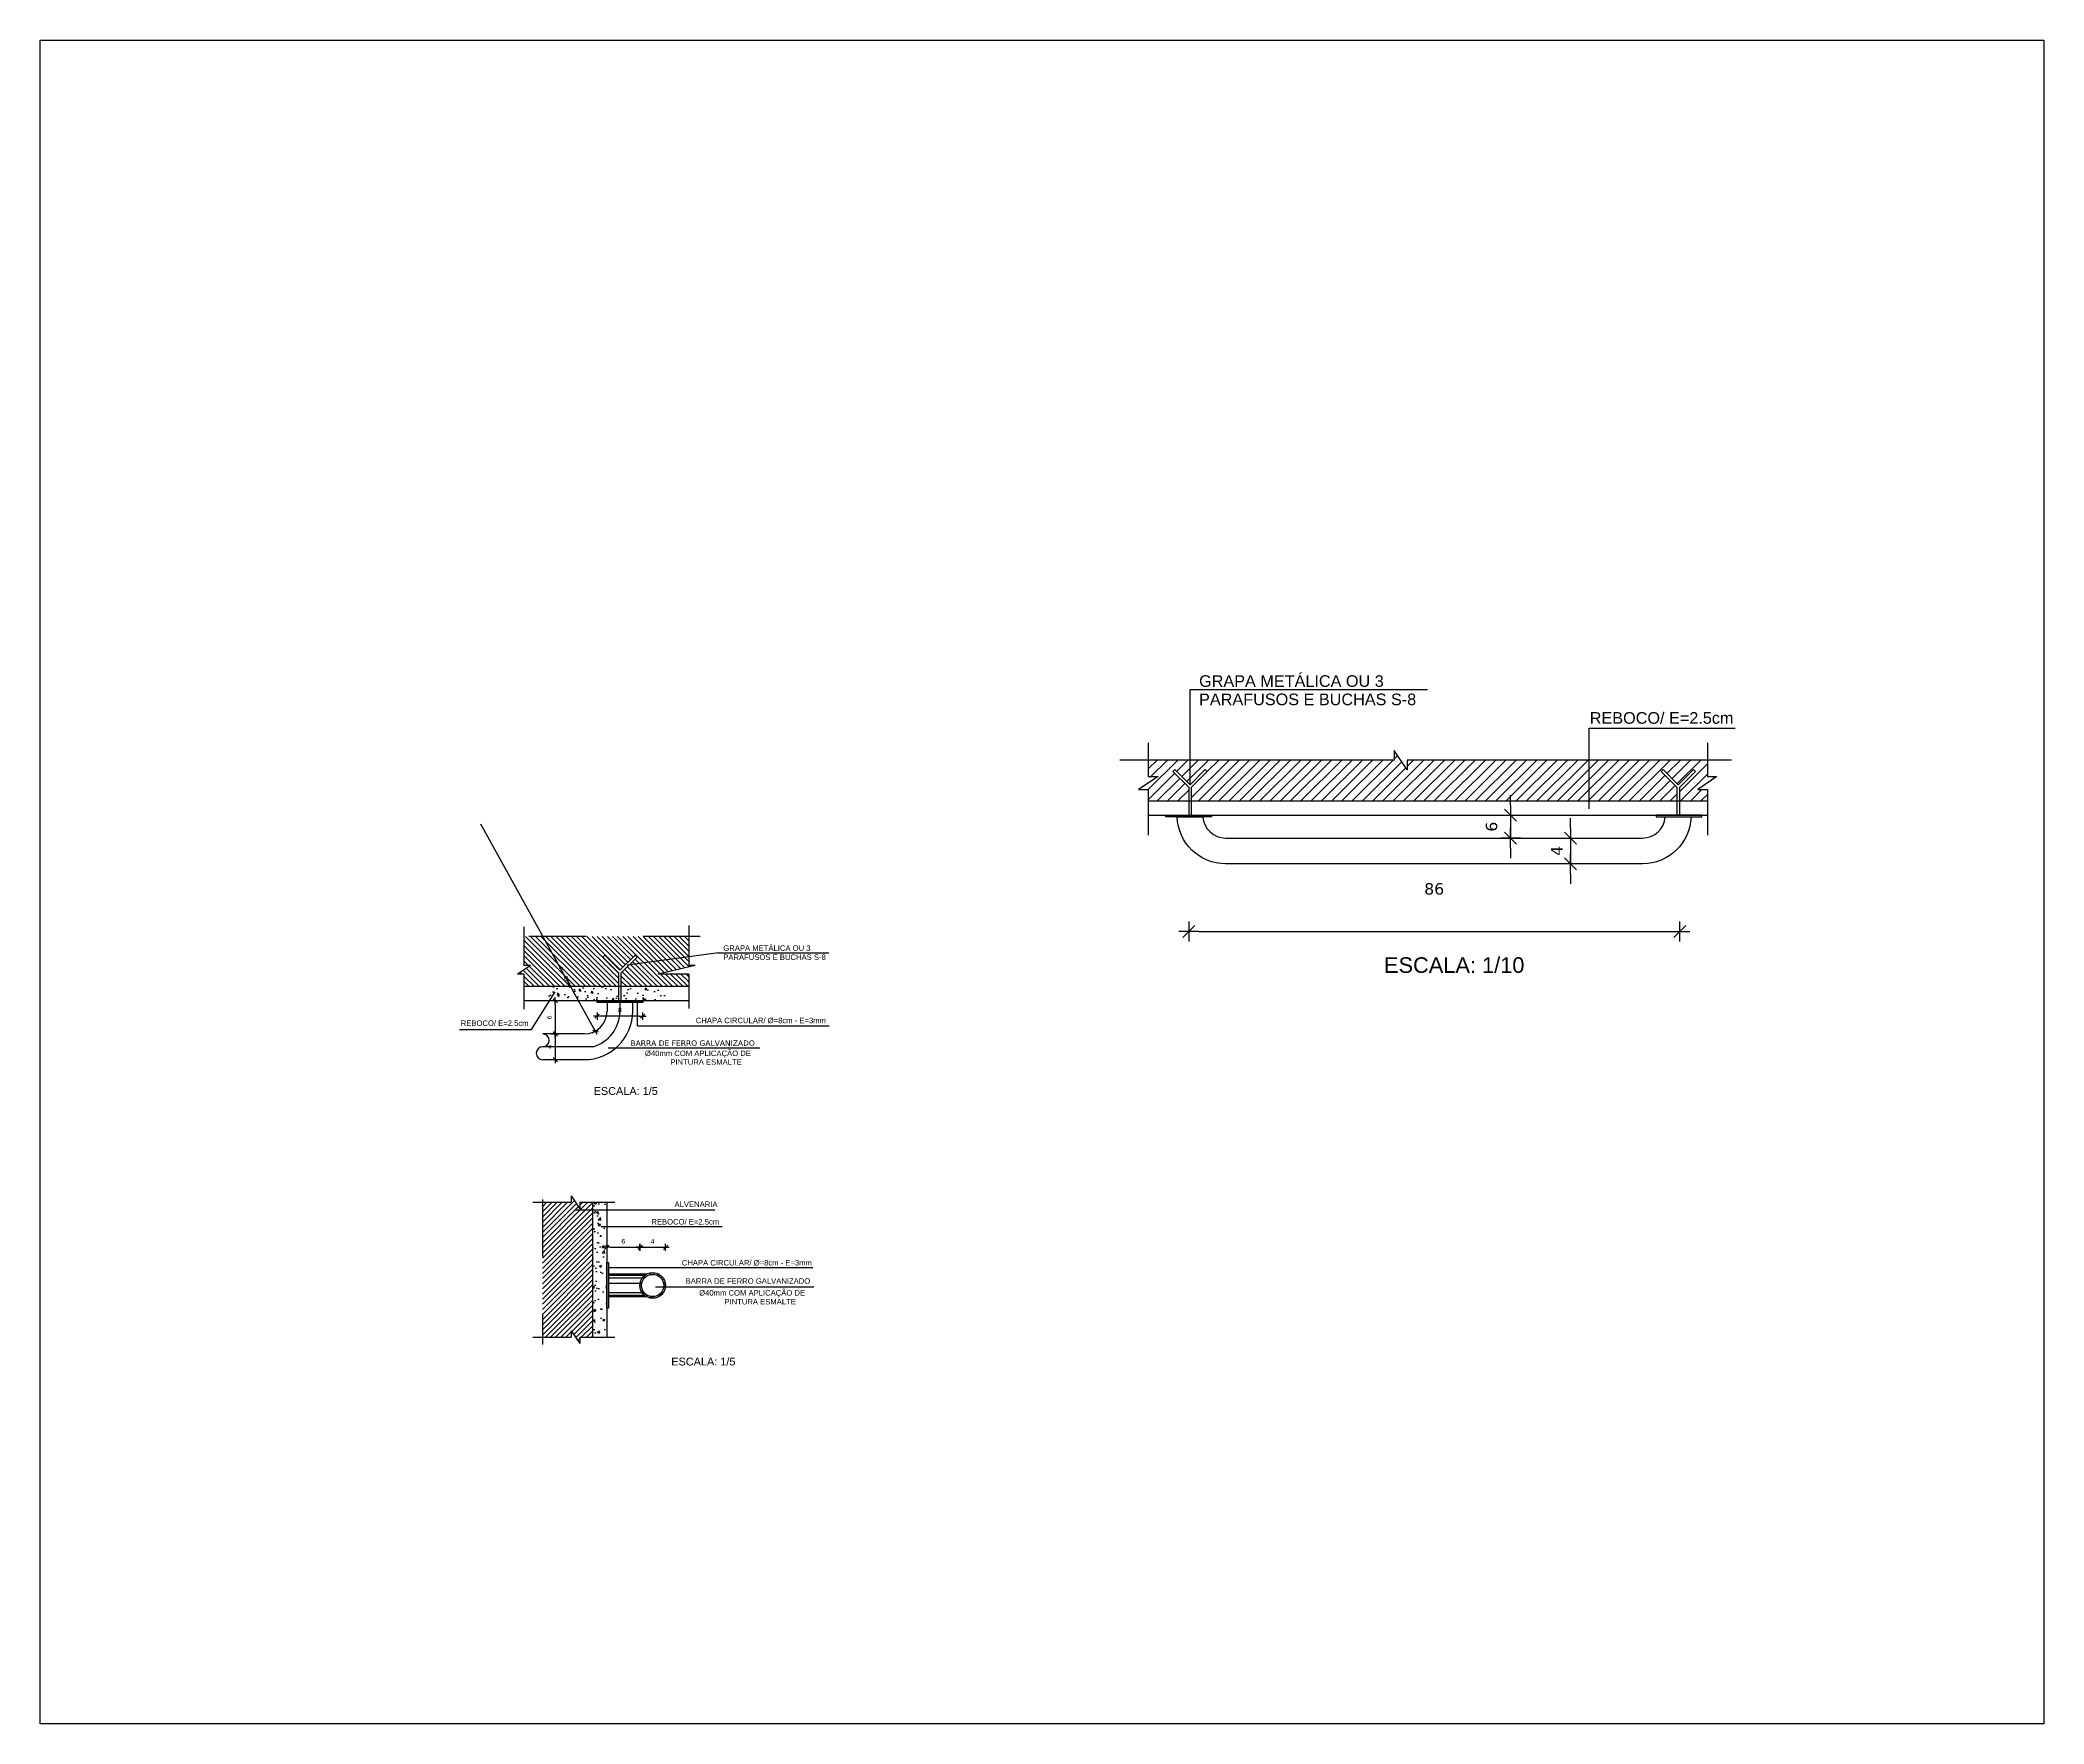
# Model space of a CAD drawing. Extents: x 175 to 308, y 27 to 112.
# Drawn here: x 196.471 to 199.98, y 31.144 to 34.092 of the extents above; entities that cross this region are included whole.
import ezdxf

# ---------------------------------------------------------------- set-up
doc = ezdxf.new("R2010")
doc.units = 0
doc.header["$LTSCALE"] = 0.01
doc.header["$PDMODE"] = 3
doc.linetypes.add('TRACEJADO_P', pattern=[0.1875, 0.125, -0.0625])
doc.linetypes.add('TRAÇO-PTO_G', pattern=[1, 0.5, -0.25, 0, -0.25])
doc.layers.get('0').update_dxf_attribs({"linetype": 'CONTINUOUS'})
doc.layers.get('DEFPOINTS').update_dxf_attribs({"linetype": 'CONTINUOUS'})
for name, color, linetype in [('A-01', 1, 'CONTINUOUS'), ('A-ACABAMENTO', 2, 'CONTINUOUS'), ('A-BARRA', 2, 'CONTINUOUS'), ('A-PARED', 5, 'CONTINUOUS'), ('ARQ-CTA-1_025', 1, 'CONTINUOUS'), ('ARQ-HTC', 9, 'CONTINUOUS'), ('ARQ-TXT-1_025', 2, 'CONTINUOUS'), ('ARQ-TXT-1_050', 2, 'CONTINUOUS')]:
    doc.layers.add(name, color=color, linetype=linetype)
doc.styles.add('ESC-50-A20', font='arial.ttf', dxfattribs={"height": 0.1})
doc.styles.add('FNDE Texto Cota 0005', font='verdana.ttf', dxfattribs={"height": 0.008})
doc.styles.add('FNDE Texto Cota 0025', font='verdana.ttf', dxfattribs={"height": 0.04})
doc.dimstyles.new('FNDE 1-0005', dxfattribs={"dimscale": 2.5, "dimtxt": 0.008, "dimasz": 0.0025, "dimexe": 0.15, "dimexo": 0.15, "dimgap": 0.0025, "dimtad": 1, "dimzin": 4, "dimdsep": 46, "dimtxsty": 'FNDE Texto Cota 0005', "dimblk": 'tic', "dimcen": 0.15, "dimdle": 0.15, "dimse1": 1, "dimse2": 1, "dimclrd": 251, "dimclre": 251, "dimclrt": 256, "dimaunit": 1, "dimadec": 3, "dimazin": 0, "dimtfac": 1, "dimtix": 1, "dimtmove": 2, "dimatfit": 3, "dimldrblk": 'tic', "dimfxl": 0.15, "dimtvp": 1, "dimtolj": 1, "dimtzin": 0, "dimarcsym": 0})
doc.dimstyles.new('FNDE 1-0025', dxfattribs={"dimscale": 5, "dimtxt": 0.04, "dimasz": 0.0035, "dimexe": 0.15, "dimexo": 0.15, "dimgap": 0.0025, "dimtad": 1, "dimzin": 1, "dimdsep": 46, "dimtxsty": 'FNDE Texto Cota 0025', "dimblk": 'tic', "dimcen": 0.015, "dimdle": 0.15, "dimse1": 1, "dimse2": 1, "dimclrd": 251, "dimclre": 251, "dimclrt": 256, "dimaunit": 1, "dimadec": 3, "dimazin": 0, "dimtfac": 1, "dimtix": 1, "dimtmove": 2, "dimatfit": 3, "dimfxl": 0.15, "dimtvp": 1, "dimtolj": 1, "dimtzin": 0, "dimarcsym": 0})

# ---------------------------------------------------------------- blocks, each defined once
blk = doc.blocks.new('tic')
at = {"color": 251}
for p, q in [((-1, 0), (1, 0)), ((0, -1), (0, 1))]:
    blk.add_line(p, q, dxfattribs=at)
blk.add_line((-0.6, -0.6), (0.6, 0.6))
blk = doc.blocks.new('*D37')
at = {"layer": 'ARQ-TXT-1_025', "color": 251, "linetype": 'Continuous', "lineweight": -2, "transparency": 16777216}
blk.add_line((197.3735, 32.4035), (197.3735, 32.358), dxfattribs=at)
at = {"layer": 'DEFPOINTS', "color": 0, "linetype": 'Continuous', "transparency": 16777216}
for p in [(197.3117, 32.4098), (197.3537, 32.3518), (197.3735, 32.3518)]:
    blk.add_point(p, dxfattribs=at)
at = {"layer": 'ARQ-TXT-1_025', "color": 251, "linetype": 'Continuous', "lineweight": -2, "transparency": 16777216, "xscale": 0.00625, "yscale": 0.00625, "zscale": 0.00625}
for p, rotation in [((197.3735, 32.4098), 90), ((197.3735, 32.3518), 270)]:
    blk.add_blockref('tic', p, dxfattribs=dict(at, rotation=rotation))
at = {"layer": 'ARQ-TXT-1_025', "linetype": 'Continuous', "transparency": 16777216, "insert": (197.363, 32.3808), "char_height": 0.008, "attachment_point": 5, "rotation": 90, "style": 'FNDE Texto Cota 0005'}
blk.add_mtext('\\A1;6', dxfattribs=at)
blk = doc.blocks.new('*D38')
at = {"layer": 'ARQ-TXT-1_025', "color": 251, "linetype": 'Continuous', "lineweight": -2, "transparency": 16777216}
blk.add_line((197.3735, 32.3455), (197.3735, 32.313), dxfattribs=at)
at = {"layer": 'DEFPOINTS', "color": 0, "linetype": 'Continuous', "transparency": 16777216}
for p in [(197.3537, 32.3518), (197.3537, 32.3068), (197.3735, 32.3068)]:
    blk.add_point(p, dxfattribs=at)
at = {"layer": 'ARQ-TXT-1_025', "color": 251, "linetype": 'Continuous', "lineweight": -2, "transparency": 16777216, "xscale": 0.00625, "yscale": 0.00625, "zscale": 0.00625}
for p, rotation in [((197.3735, 32.3518), 90), ((197.3735, 32.3068), 270)]:
    blk.add_blockref('tic', p, dxfattribs=dict(at, rotation=rotation))
at = {"layer": 'ARQ-TXT-1_025', "linetype": 'Continuous', "transparency": 16777216, "insert": (197.3632, 32.3293), "char_height": 0.008, "attachment_point": 5, "rotation": 90, "style": 'FNDE Texto Cota 0005'}
blk.add_mtext('\\A1;4', dxfattribs=at)
blk = doc.blocks.new('*D39')
at = {"layer": 'ARQ-TXT-1_025', "color": 251, "linetype": 'Continuous', "lineweight": -2, "transparency": 16777216}
blk.add_line((197.5205, 32.383), (197.453, 32.383), dxfattribs=at)
at = {"layer": 'DEFPOINTS', "color": 0, "linetype": 'Continuous', "transparency": 16777216}
for p in [(197.4467, 32.4068), (197.5267, 32.4068), (197.4467, 32.383)]:
    blk.add_point(p, dxfattribs=at)
at = {"layer": 'ARQ-TXT-1_025', "color": 251, "linetype": 'Continuous', "lineweight": -2, "transparency": 16777216, "xscale": 0.00625, "yscale": 0.00625, "zscale": 0.00625, "rotation": 180}
blk.add_blockref('tic', (197.4467, 32.383), dxfattribs=at)
at = {"layer": 'ARQ-TXT-1_025', "color": 251, "linetype": 'Continuous', "lineweight": -2, "transparency": 16777216, "xscale": 0.00625, "yscale": 0.00625, "zscale": 0.00625}
blk.add_blockref('tic', (197.5267, 32.383), dxfattribs=at)
at = {"layer": 'ARQ-TXT-1_025', "linetype": 'Continuous', "transparency": 16777216, "insert": (197.4867, 32.3934), "char_height": 0.008, "attachment_point": 5, "style": 'FNDE Texto Cota 0005'}
blk.add_mtext('\\A1;8', dxfattribs=at)
blk = doc.blocks.new('*D40')
at = {"layer": 'ARQ-TXT-1_025', "color": 251, "linetype": 'Continuous', "lineweight": -2, "transparency": 16777216}
blk.add_line((197.2429, 32.72), (197.4406, 32.3622), dxfattribs=at)
at = {"layer": 'DEFPOINTS', "color": 0, "linetype": 'Continuous', "transparency": 16777216}
for p in [(197.4242, 32.3918), (197.4436, 32.3568)]:
    blk.add_point(p, dxfattribs=at)
at = {"layer": 'ARQ-TXT-1_025', "color": 251, "linetype": 'Continuous', "lineweight": -2, "transparency": 16777216, "xscale": 0.00625, "yscale": 0.00625, "zscale": 0.00625, "rotation": 298.9268890310017}
blk.add_blockref('tic', (197.4436, 32.3568), dxfattribs=at)
at = {"layer": 'ARQ-TXT-1_025', "linetype": 'Continuous', "transparency": 16777216, "insert": (197.3916, 32.4508), "char_height": 0.008, "attachment_point": 5, "rotation": 298.9269, "style": 'FNDE Texto Cota 0005'}
blk.add_mtext('\\A1;R=4cm', dxfattribs=at)
blk = doc.blocks.new('*D41')
at = {"layer": 'ARQ-HTC', "color": 251, "linetype": 'Continuous', "lineweight": -2, "transparency": 16777216}
blk.add_line((197.528, 31.9782), (197.5605, 31.9782), dxfattribs=at)
at = {"layer": 'DEFPOINTS', "color": 0, "linetype": 'Continuous', "transparency": 16777216}
for p in [(197.5667, 31.9782), (197.5217, 31.9494), (197.5667, 31.9508)]:
    blk.add_point(p, dxfattribs=at)
at = {"layer": 'ARQ-HTC', "color": 251, "linetype": 'Continuous', "lineweight": -2, "transparency": 16777216, "xscale": 0.00625, "yscale": 0.00625, "zscale": 0.00625, "rotation": 180}
blk.add_blockref('tic', (197.5217, 31.9782), dxfattribs=at)
at = {"layer": 'ARQ-HTC', "color": 251, "linetype": 'Continuous', "lineweight": -2, "transparency": 16777216, "xscale": 0.00625, "yscale": 0.00625, "zscale": 0.00625}
blk.add_blockref('tic', (197.5667, 31.9782), dxfattribs=at)
at = {"layer": 'ARQ-HTC', "linetype": 'Continuous', "transparency": 16777216, "insert": (197.5442, 31.9885), "char_height": 0.008, "attachment_point": 5, "style": 'FNDE Texto Cota 0005'}
blk.add_mtext('\\A1;4', dxfattribs=at)
blk = doc.blocks.new('*D42')
at = {"layer": 'ARQ-HTC', "color": 251, "linetype": 'Continuous', "lineweight": -2, "transparency": 16777216}
blk.add_line((197.47, 31.9782), (197.5155, 31.9782), dxfattribs=at)
at = {"layer": 'DEFPOINTS', "color": 0, "linetype": 'Continuous', "transparency": 16777216}
for p in [(197.5217, 31.9782), (197.4637, 31.9486), (197.5217, 31.9494)]:
    blk.add_point(p, dxfattribs=at)
at = {"layer": 'ARQ-HTC', "color": 251, "linetype": 'Continuous', "lineweight": -2, "transparency": 16777216, "xscale": 0.00625, "yscale": 0.00625, "zscale": 0.00625, "rotation": 180}
blk.add_blockref('tic', (197.4637, 31.9782), dxfattribs=at)
at = {"layer": 'ARQ-HTC', "color": 251, "linetype": 'Continuous', "lineweight": -2, "transparency": 16777216, "xscale": 0.00625, "yscale": 0.00625, "zscale": 0.00625}
blk.add_blockref('tic', (197.5217, 31.9782), dxfattribs=at)
at = {"layer": 'ARQ-HTC', "linetype": 'Continuous', "transparency": 16777216, "insert": (197.4927, 31.9886), "char_height": 0.008, "attachment_point": 5, "style": 'FNDE Texto Cota 0005'}
blk.add_mtext('\\A1;6', dxfattribs=at)
blk = doc.blocks.new('*D43')
at = {"layer": 'ARQ-CTA-1_025', "color": 251, "lineweight": -2, "transparency": 16777216}
blk.add_line((198.5002, 32.5314), (199.325, 32.5314), dxfattribs=at)
at = {"layer": 'DEFPOINTS', "color": 0, "transparency": 16777216}
for p in [(198.4827, 32.5775, -2), (199.3425, 32.5775, -2), (199.3425, 32.5314)]:
    blk.add_point(p, dxfattribs=at)
at = {"layer": 'ARQ-CTA-1_025', "color": 251, "lineweight": -2, "transparency": 16777216, "xscale": 0.0175, "yscale": 0.0175, "zscale": 0.0175, "rotation": 180}
blk.add_blockref('tic', (198.4827, 32.5314), dxfattribs=at)
at = {"layer": 'ARQ-CTA-1_025', "color": 251, "lineweight": -2, "transparency": 16777216, "xscale": 0.0175, "yscale": 0.0175, "zscale": 0.0175}
blk.add_blockref('tic', (199.3425, 32.5314), dxfattribs=at)
at = {"layer": 'ARQ-CTA-1_025', "transparency": 16777216, "insert": (198.9126, 32.6057), "char_height": 0.04, "attachment_point": 5, "style": 'FNDE Texto Cota 0025'}
blk.add_mtext('\\A1;{\\H0.5x;86}', dxfattribs=at)
blk = doc.blocks.new('*D44')
at = {"layer": 'ARQ-CTA-1_025', "color": 251, "lineweight": -2, "transparency": 16777216}
for p, q in [((199.0465, 32.7523), (199.0465, 32.7698)), ((199.0465, 32.7348), (199.0465, 32.6948)), ((199.0465, 32.6773), (199.0465, 32.6598))]:
    blk.add_line(p, q, dxfattribs=at)
at = {"layer": 'DEFPOINTS', "color": 0, "transparency": 16777216}
for p in [(198.7966, 32.7348, -2), (198.7966, 32.6948, -2), (199.0465, 32.6948)]:
    blk.add_point(p, dxfattribs=at)
at = {"layer": 'ARQ-CTA-1_025', "color": 251, "lineweight": -2, "transparency": 16777216, "xscale": 0.0175, "yscale": 0.0175, "zscale": 0.0175}
for p, rotation in [((199.0465, 32.7348), 270), ((199.0465, 32.6948), 90)]:
    blk.add_blockref('tic', p, dxfattribs=dict(at, rotation=rotation))
at = {"layer": 'ARQ-CTA-1_025', "transparency": 16777216, "insert": (199.0131, 32.7148), "char_height": 0.04, "attachment_point": 5, "rotation": 90, "style": 'FNDE Texto Cota 0025'}
blk.add_mtext('\\A1;{\\H0.5x;6}', dxfattribs=at)
blk = doc.blocks.new('*D45')
at = {"layer": 'ARQ-CTA-1_025', "color": 251, "lineweight": -2, "transparency": 16777216}
for p, q in [((199.1513, 32.7123), (199.1513, 32.7298)), ((199.1513, 32.6948), (199.1513, 32.6498)), ((199.1513, 32.6323), (199.1513, 32.6148))]:
    blk.add_line(p, q, dxfattribs=at)
at = {"layer": 'DEFPOINTS', "color": 0, "transparency": 16777216}
for p in [(198.9015, 32.6948, -2), (199.1513, 32.6498, -2), (199.1513, 32.6498)]:
    blk.add_point(p, dxfattribs=at)
at = {"layer": 'ARQ-CTA-1_025', "color": 251, "lineweight": -2, "transparency": 16777216, "xscale": 0.0175, "yscale": 0.0175, "zscale": 0.0175}
for p, rotation in [((199.1513, 32.6948), 270), ((199.1513, 32.6498), 90)]:
    blk.add_blockref('tic', p, dxfattribs=dict(at, rotation=rotation))
at = {"layer": 'ARQ-CTA-1_025', "transparency": 16777216, "insert": (199.1273, 32.6723), "char_height": 0.04, "attachment_point": 5, "rotation": 90, "style": 'FNDE Texto Cota 0025'}
blk.add_mtext('\\A1;{\\H0.5x;4}', dxfattribs=at)

msp = doc.modelspace()

# ---------------------------------------------------------------- hatches: boundary and pattern name
at = {"layer": 'A-01'}
h = msp.add_hatch(dxfattribs=at)
h.set_pattern_fill('ANSI31', scale=0.004, style=0)
h.set_pattern_definition([(45, (284.90916, -7.488178), (-0.0089802561, 0.0089802561), [])])
h.paths.add_polyline_path([(198.8651, 32.8145), (198.8423, 32.8484), (198.8423, 32.8315), (198.412, 32.8315), (198.412, 32.8024), (198.429, 32.8024), (198.3951, 32.7796), (198.412, 32.7796), (198.412, 32.7598), (198.4827, 32.7598), (198.4827, 32.7837), (198.4551, 32.8113), (198.4586, 32.8148), (198.4852, 32.7883), (198.5117, 32.8148), (198.5152, 32.8113), (198.4877, 32.7837), (198.4877, 32.7598), (199.3375, 32.7598), (199.3375, 32.7837), (199.31, 32.8113), (199.3135, 32.8148), (199.34, 32.7883), (199.3666, 32.8148), (199.3701, 32.8113), (199.3425, 32.7837), (199.3425, 32.7598), (199.3909, 32.7598), (199.3909, 32.7796), (199.374, 32.7796), (199.4078, 32.8024), (199.3909, 32.8024), (199.3909, 32.8315), (198.8651, 32.8315)])
h = msp.add_hatch(dxfattribs=at)
h.set_pattern_fill('ANSI32', color=8, scale=0.001, style=0)
h.set_pattern_definition([(45, (284.845154, -7.479573), (-0.0067351921, 0.0067351921), []), (45, (284.849644, -7.479573), (-0.0067351921, 0.0067351921), [])])
h.paths.add_polyline_path([(197.5637, 31.9114, -0.026951), (197.5636, 31.9093), (197.5667, 31.9093, 0.023345), (197.5667, 31.9114, 1), (197.5217, 31.9114, 0.954376), (197.5667, 31.9093), (197.5636, 31.9093, -0.947513), (197.5247, 31.9114, -1)])
at = {"layer": 'A-ACABAMENTO'}
h = msp.add_hatch(dxfattribs=at)
h.set_pattern_fill('AR-CONC', color=2, scale=0.0002, angle=-90, style=0)
h.set_pattern_definition([(320, (157.693728, -50.322788), (-0.003187817, -0.036436934), [0.00381, -0.04191]), (265, (157.69373, -50.32279), (0.038211329, 0.007048565), [0.003048, -0.033528]), (10.451, (157.693463, -50.325825), (0.035023338, -0.0293885), [0.003238, -0.035618]), (316.1842, (157.70389, -50.32279), (-0.008408466, -0.054215808), [0.005715, -0.062865]), (6.6356, (157.70319, -50.327306), (0.04948511, -0.047480847), [0.004857, -0.053427]), (261.184, (157.70389, -50.32279), (0.049485024, -0.04748092), [0.004572, -0.050292]), (291, (157.701348, -50.327868), (-0.020453104, -0.030322976), [0.00381, -0.04191]), (236, (157.70135, -50.32787), (0.036837593, -0.012360406), [0.003048, -0.033528]), (341.4514, (157.699644, -50.330395), (0.016384572, -0.042683298), [0.003238, -0.035618]), (307.5, (157.693728, -50.322788), (0.0169110078, -0.0006177207), [0, -0.0331216, 0, -0.034036, 0, -0.033655]), (277.5, (157.693728, -50.322788), (0.020036115, -0.0133639325), [0, -0.0194056, 0, -0.0323596, 0, -0.012827]), (237.5, (157.693728, -50.31146), (-0.0011457488, -0.027118119), [0, -0.0127, 0, -0.039624, 0, -0.052578]), (227.5, (157.693728, -50.30638), (0.005085298, -0.029625836), [0, -0.01651, 0, -0.0263144, 0, -0.037338])])
h.paths.add_polyline_path([(197.4842, 32.4098), (197.4842, 32.4348), (197.3608, 32.4348), (197.3608, 32.4098)])
h.paths.add_polyline_path([(197.5267, 32.4098), (197.5649, 32.4098), (197.5649, 32.4348), (197.4892, 32.4348), (197.4892, 32.4098)])
h = msp.add_hatch(dxfattribs=at)
h.set_pattern_fill('AR-CONC', color=2, scale=0.0002, style=0)
h.set_pattern_definition([(50, (280.196302, -7.479573), (0.036436934, -0.003187817), [0.00381, -0.04191]), (355, (280.1963, -7.479573), (-0.007048565, 0.038211329), [0.003048, -0.033528]), (100.451, (280.199338, -7.47984), (0.0293885, 0.035023338), [0.003238, -0.035618]), (46.1842, (280.1963, -7.469413), (0.054215808, -0.008408466), [0.005715, -0.062865]), (96.6356, (280.20082, -7.470114), (0.047480847, 0.04948511), [0.004857, -0.053427]), (351.184, (280.1963, -7.469413), (0.04748092, 0.049485024), [0.004572, -0.050292]), (21, (280.201382, -7.471953), (0.030322976, -0.020453104), [0.00381, -0.04191]), (326, (280.20138, -7.471953), (0.012360406, 0.036837593), [0.003048, -0.033528]), (71.4514, (280.20391, -7.473657), (0.042683298, 0.016384572), [0.003238, -0.035618]), (37.5, (280.196302, -7.479573), (0.0006177207, 0.0169110078), [0, -0.0331216, 0, -0.034036, 0, -0.033655]), (7.5, (280.196302, -7.479573), (0.0133639325, 0.020036115), [0, -0.0194056, 0, -0.0323596, 0, -0.012827]), (327.5, (280.184973, -7.479573), (0.027118119, -0.0011457488), [0, -0.0127, 0, -0.039624, 0, -0.052578]), (317.5, (280.179893, -7.479573), (0.029625836, 0.005085298), [0, -0.01651, 0, -0.0263144, 0, -0.037338])])
h.paths.add_polyline_path([(197.4637, 32.057), (197.4387, 32.057), (197.4387, 31.8208), (197.4637, 31.8208)])
at = {"layer": 'A-PARED'}
h = msp.add_hatch(dxfattribs=at)
h.set_pattern_fill('ANSI31', color=0, scale=0.002, angle=-90, style=0)
h.set_pattern_definition([(315, (157.6937285, -50.322788), (0.00449012806, 0.00449012806), [])])
h.paths.add_polyline_path([(197.4892, 32.4587), (197.4892, 32.4348), (197.6074, 32.4348), (197.6074, 32.4567), (197.5536, 32.4567), (197.6187, 32.4719), (197.6074, 32.4719), (197.6074, 32.5225), (197.3188, 32.5225), (197.3188, 32.4719), (197.33, 32.4719), (197.3075, 32.4567), (197.3188, 32.4567), (197.3188, 32.4348), (197.4842, 32.4348), (197.4842, 32.4587), (197.4567, 32.4863), (197.4602, 32.4898), (197.4867, 32.4633), (197.5133, 32.4898), (197.5168, 32.4863)])
h.paths.add_polyline_path([(197.3746, 32.466), (197.3955, 32.4282), (197.4087, 32.4355), (197.3878, 32.4733)], flags=9)
h = msp.add_hatch(dxfattribs=at)
h.set_pattern_fill('ANSI31', color=0, scale=0.002, style=0)
h.set_pattern_definition([(45, (280.1963016, -7.479573), (-0.00449012806, 0.00449012806), [])])
h.paths.add_polyline_path([(197.4387, 32.057), (197.4168, 32.057), (197.4168, 32.0457), (197.4016, 32.0683), (197.4016, 32.057), (197.351, 32.057), (197.351, 31.8208), (197.4016, 31.8208), (197.4016, 31.8321), (197.4168, 31.8096), (197.4168, 31.8208), (197.4387, 31.8208)])

# ---------------------------------------------------------------- linework, layer by layer
at = {"layer": 'A-01'}
for p, q in [((198.412, 32.7598, -2), (199.3909, 32.7598, -2)), ((198.412, 32.7348, -2), (199.3909, 32.7348, -2)), ((197.3188, 32.5393), (197.3188, 32.4719)), ((197.6074, 32.542), (197.6074, 32.4719)), ((197.33, 32.4719), (197.3075, 32.4567)), ((197.3188, 32.4567), (197.3075, 32.4567)), ((197.33, 32.4719), (197.3188, 32.4719)), ((197.3188, 32.4567), (197.3188, 32.3955)), ((197.6187, 32.4719), (197.5536, 32.4567)), ((197.6074, 32.4567), (197.5536, 32.4567)), ((197.6187, 32.4719), (197.6074, 32.4719)), ((197.6074, 32.4567), (197.6074, 32.3962)), ((197.6074, 32.4098), (197.3188, 32.4098)), ((197.3342, 32.057), (197.4016, 32.057)), ((197.4016, 32.0683), (197.4016, 32.057)), ((197.4016, 32.0683), (197.4168, 32.0457)), ((197.4168, 32.057), (197.4168, 32.0457)), ((197.4168, 32.057), (197.478, 32.057)), ((197.4387, 32.057), (197.4387, 31.8208)), ((197.4637, 32.057), (197.4637, 31.8208)), ((197.4016, 31.8321), (197.4168, 31.8096)), ((197.4016, 31.8321), (197.4016, 31.8208)), ((197.3342, 31.8208), (197.4016, 31.8208)), ((197.4168, 31.8208), (197.4168, 31.8096)), ((197.4168, 31.8208), (197.478, 31.8208))]:
    msp.add_line(p, q, dxfattribs=at)
at = {"layer": 'A-01', "color": 4, "linetype": 'TRACEJADO_P', "ltscale": 20}
for p, q in [((197.6275, 32.5225), (197.2892, 32.5225)), ((197.351, 32.062), (197.351, 31.8083))]:
    msp.add_line(p, q, dxfattribs=at)
at = {"layer": 'A-01', "color": 1}
for p, q in [((197.6595, 32.4937), (197.4997, 32.4723)), ((197.3319, 32.3596), (197.3731, 32.4255)), ((197.5176, 32.366), (197.5176, 32.4062)), ((197.206, 32.3596), (197.3319, 32.3596)), ((197.5176, 32.366), (197.853, 32.366)), ((197.4661, 32.3275), (197.732, 32.3275)), ((197.408, 32.0438), (197.653, 32.0438)), ((197.454, 32.0144), (197.6657, 32.0144)), ((197.4667, 31.9429), (197.8243, 31.9429)), ((197.5339, 31.9314), (197.4667, 31.9314)), ((197.5304, 31.9291), (197.4667, 31.9291)), ((197.5258, 31.9242), (197.4667, 31.9242)), ((197.522, 31.9147), (197.4667, 31.9147)), ((197.5258, 31.8985), (197.4667, 31.8985)), ((197.549, 31.9093), (197.8265, 31.9093)), ((197.5304, 31.8936), (197.4667, 31.8936)), ((197.5339, 31.8914), (197.4667, 31.8914))]:
    msp.add_line(p, q, dxfattribs=at)
at = {"layer": 'A-01', "color": 6}
msp.add_line((197.6074, 32.4348), (197.3188, 32.4348), dxfattribs=at)
at = {"layer": 'A-01'}
msp.add_lwpolyline([(196.4714, 34.0921), (199.9803, 34.0921), (199.9803, 31.1437), (196.4714, 31.1437)], close=True, dxfattribs=at)
at = {"layer": 'A-01', "color": 1, "elevation": -2}
for points in [[(198.4852, 32.7883), (198.4852, 32.9548), (198.9006, 32.9548)], [(199.1842, 32.7459), (199.1842, 32.8873), (199.4398, 32.8873)]]:
    msp.add_lwpolyline(points, dxfattribs=at)
at = {"layer": 'A-01', "color": 5}
for points in [[(199.4331, 32.8315), (198.8651, 32.8315), (198.8651, 32.8145), (198.8423, 32.8484), (198.8423, 32.8315), (198.3622, 32.8315)], [(198.412, 32.8614), (198.412, 32.8024), (198.429, 32.8024), (198.3951, 32.7796), (198.412, 32.7796), (198.412, 32.7001)], [(199.3909, 32.8614), (199.3909, 32.8024), (199.4078, 32.8024), (199.374, 32.7796), (199.3909, 32.7796), (199.3909, 32.7001)]]:
    msp.add_lwpolyline(points, dxfattribs=at)
at = {"layer": 'A-01', "color": 1}
msp.add_lwpolyline([(197.6595, 32.4937), (197.6595, 32.4937), (197.8526, 32.4937)], dxfattribs=at)
at = {"layer": 'A-01'}
for radius in [0.0225, 0.0195]:
    msp.add_circle((197.5442, 31.9114), radius, dxfattribs=at)
at = {"layer": 'A-BARRA', "color": 2}
for p, q in [((197.4642, 32.4068), (197.4642, 32.3918)), ((197.5092, 32.3918), (197.5092, 32.4068)), ((197.4242, 32.3518), (197.3516, 32.3518)), ((197.3516, 32.3068), (197.4242, 32.3068))]:
    msp.add_line(p, q, dxfattribs=at)
at = {"layer": 'A-BARRA', "color": 1, "linetype": 'TRAÇO-PTO_G', "ltscale": 4}
for p, q in [((197.4867, 32.4068), (197.4867, 32.3918)), ((197.4396, 32.3293), (197.3516, 32.3293))]:
    msp.add_line(p, q, dxfattribs=at)
at = {"layer": 'A-BARRA', "color": 0}
msp.add_line((197.5092, 32.3918), (197.5092, 32.3918), dxfattribs=at)
at = {"layer": 'A-BARRA', "color": 1, "linetype": 'TRACEJADO_P', "ltscale": 10, "elevation": -2}
for points in [[(198.4877, 32.7348), (198.4877, 32.7837), (198.5152, 32.8113), (198.5117, 32.8148), (198.4852, 32.7883), (198.4586, 32.8148), (198.4551, 32.8113), (198.4827, 32.7837), (198.4827, 32.7348)], [(199.3425, 32.7348), (199.3425, 32.7837), (199.3701, 32.8113), (199.3666, 32.8148), (199.34, 32.7883), (199.3135, 32.8148), (199.31, 32.8113), (199.3375, 32.7837), (199.3375, 32.7348)]]:
    msp.add_lwpolyline(points, dxfattribs=at)
at = {"layer": 'A-BARRA', "color": 2, "elevation": -2}
for points in [[(198.4427, 32.7318), (198.4427, 32.7348), (198.5227, 32.7348), (198.5227, 32.7318)], [(199.3811, 32.7318), (199.3811, 32.7348), (199.3011, 32.7348), (199.3011, 32.7318)]]:
    msp.add_lwpolyline(points, close=True, dxfattribs=at)
msp.add_lwpolyline([(198.5474, 32.6498, -0.403458), (198.4624, 32.7318), (198.4624, 32.7318), (198.5075, 32.7318, 0.392393), (198.5474, 32.6948), (199.2774, 32.6948, 0.392393), (199.3172, 32.7318), (199.3624, 32.7318), (199.3624, 32.7318, -0.403458), (199.2774, 32.6498)], format="xyb", close=True, dxfattribs=at)
at = {"layer": 'A-BARRA', "color": 1, "linetype": 'TRACEJADO_P', "ltscale": 10}
msp.add_lwpolyline([(197.4892, 32.4098), (197.4892, 32.4587), (197.5168, 32.4863), (197.5133, 32.4898), (197.4867, 32.4633), (197.4602, 32.4898), (197.4567, 32.4863), (197.4842, 32.4587), (197.4842, 32.4098)], dxfattribs=at)
at = {"layer": 'A-BARRA', "color": 5}
for points in [[(197.4467, 32.4068), (197.4467, 32.4098), (197.5267, 32.4098), (197.5267, 32.4068)], [(197.4667, 31.8714), (197.4637, 31.8714), (197.4637, 31.9514), (197.4667, 31.9514)]]:
    msp.add_lwpolyline(points, close=True, dxfattribs=at)
at = {"layer": 'A-BARRA', "color": 2}
for centre, radius, start, end in [((197.4242, 32.3918), 0.085, 270, 360), ((197.4242, 32.3918), 0.04, 270, 360), ((197.3516, 32.3405), 0.0113, 270, 90), ((197.3516, 32.318), 0.0113, 90, 270)]:
    msp.add_arc(centre, radius, start, end, dxfattribs=at)
at = {"layer": 'A-BARRA', "color": 1, "linetype": 'TRAÇO-PTO_G', "ltscale": 4}
msp.add_arc((197.4217, 32.3918), 0.065, 285.9424, 360, dxfattribs=at)

# ---------------------------------------------------------------- texts
at = {"layer": 'ARQ-TXT-1_025', "style": 'ESC-50-A20'}
for s, height, p in [('GRAPA METÁLICA OU 3', 0.020323, (198.5009, 32.9596)), ('PARAFUSOS E BUCHAS S-8', 0.020323, (198.5009, 32.9275)), ('REBOCO/ E=2.5cm', 0.020323, (199.185, 32.895)), ('GRAPA METÁLICA OU 3', 0.0096, (197.6678, 32.4973)), ('PARAFUSOS E BUCHAS S-8', 0.0096, (197.6677, 32.4814)), ('REBOCO/ E=2.5cm', 0.0096, (197.208, 32.3659)), ('CHAPA CIRCULAR/ Ø=8cm - E=3mm', 0.0096, (197.6196, 32.3707)), ('Ø40mm COM APLICAÇÃO DE', 0.0096, (197.5306, 32.3131)), ('PINTURA ESMALTE', 0.0096, (197.575, 32.2979)), ('ALVENARIA', 0.0096, (197.5824, 32.0489)), ('REBOCO/ E=2.5cm', 0.0096, (197.5418, 32.0181)), ('CHAPA CIRCULAR/ Ø=8cm - E=3mm', 0.0096, (197.5951, 31.9464)), ('BARRA DE FERRO GALVANIZADO', 0.0096, (197.6018, 31.9144)), ('Ø40mm COM APLICAÇÃO DE', 0.0096, (197.6255, 31.8937)), ('PINTURA ESMALTE', 0.0096, (197.6697, 31.8782))]:
    msp.add_text(s, height=height, dxfattribs=at).set_placement(p)
at = {"layer": 'ARQ-TXT-1_025', "insert": (197.5052, 32.3406), "char_height": 0.0096, "attachment_point": 1, "style": 'ESC-50-A20'}
msp.add_mtext_dynamic_manual_height_columns('{\\fVerdana|b0|i0|c0|p34;BARRA DE FERRO GALVANIZADO}', width=8.528178, gutter_width=0.5, heights=[0], dxfattribs=at)
at = {"layer": 'ARQ-TXT-1_050', "attachment_point": 1, "style": 'ESC-50-A20'}
for s, insert, char_height, width in [('\\pi0.71467;ESCALA: 1/10', (198.11, 32.4861), 0.027307, 0.955807), ('\\pi0.36779;ESCALA: 1/5', (197.073, 32.2588), 0.013653, 0.477903), ('\\pi0.36779;ESCALA: 1/5', (197.2089, 31.785), 0.013653, 0.477903)]:
    msp.add_mtext(s, dxfattribs=dict(at, insert=insert, char_height=char_height, width=width))

# ---------------------------------------------------------------- dimensions: what is measured, and where the dimension line sits
at = {"layer": 'ARQ-CTA-1_025'}
for base, p1, p2, text, picture, middle in [((199.0465, 32.6948), (198.7966, 32.7348, -2), (198.7966, 32.6948, -2), '{\\H0.5x;6}', '*D44', (199.0131, 32.7148)), ((199.1513, 32.6498), (198.9015, 32.6948, -2), (199.1513, 32.6498, -2), '{\\H0.5x;4}', '*D45', (199.1273, 32.6723))]:
    dim = msp.add_linear_dim(base=base, p1=p1, p2=p2, angle=90, text=text, dimstyle='FNDE 1-0025', dxfattribs=at)
    dim.commit()
    dim.dimension.update_dxf_attribs({"geometry": picture, "text_midpoint": middle, "dimtype": 160})
dim = msp.add_linear_dim(base=(199.3425, 32.5314), p1=(198.4827, 32.5775, -2), p2=(199.3425, 32.5775, -2), text='{\\H0.5x;86}', dimstyle='FNDE 1-0025', dxfattribs=at)
dim.commit()
dim.dimension.update_dxf_attribs({"geometry": '*D43', "text_midpoint": (198.9126, 32.6057), "dimtype": 160})
at = {"layer": 'ARQ-HTC', "linetype": 'Continuous'}
for base, p1, p2, text, picture, middle in [((197.5217, 31.9782), (197.4637, 31.9486), (197.5217, 31.9494), '6', '*D42', (197.4927, 31.9886)), ((197.5667, 31.9782), (197.5217, 31.9494), (197.5667, 31.9508), '4', '*D41', (197.5442, 31.9885))]:
    dim = msp.add_linear_dim(base=base, p1=p1, p2=p2, text=text, dimstyle='FNDE 1-0005', dxfattribs=at)
    dim.commit()
    dim.dimension.update_dxf_attribs({"geometry": picture, "text_midpoint": middle})
at = {"layer": 'ARQ-TXT-1_025', "linetype": 'Continuous'}
dim = msp.add_radius_dim(center=(197.4242, 32.3918), mpoint=(197.4436, 32.3568), text='R=4cm', dimstyle='FNDE 1-0005', dxfattribs=at)
dim.commit()
dim.dimension.update_dxf_attribs({"geometry": '*D40', "text_midpoint": (197.3916, 32.4508), "dimtype": 164})
for base, p1, p2, text, picture, middle in [((197.3735, 32.3518), (197.3117, 32.4098), (197.3537, 32.3518), '6', '*D37', (197.363, 32.3808)), ((197.3735, 32.3068), (197.3537, 32.3518), (197.3537, 32.3068), '4', '*D38', (197.3632, 32.3293))]:
    dim = msp.add_linear_dim(base=base, p1=p1, p2=p2, angle=270, text=text, dimstyle='FNDE 1-0005', dxfattribs=at)
    dim.commit()
    dim.dimension.update_dxf_attribs({"geometry": picture, "text_midpoint": middle})
dim = msp.add_linear_dim(base=(197.4467, 32.383), p1=(197.5267, 32.4068), p2=(197.4467, 32.4068), text='8', dimstyle='FNDE 1-0005', dxfattribs=at)
dim.commit()
dim.dimension.update_dxf_attribs({"geometry": '*D39', "text_midpoint": (197.4867, 32.3934)})

doc.saveas('drawing.dxf')
